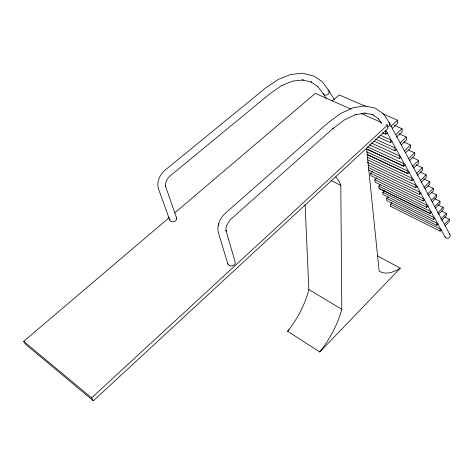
<?xml version="1.0" encoding="UTF-8"?>
<svg xmlns="http://www.w3.org/2000/svg" width="474" height="474" viewBox="0 0 474 474"><rect width="100%" height="100%" fill="white"/><g stroke="black" fill="none" stroke-linecap="round" stroke-linejoin="round"><path stroke-width="0.71" d="M218.247 225.393L217.833 229.096L218.384 232.627L227.947 264.249C229.594 267.585 236.277 265.807 235.163 261.938L225.956 230.417L226.134 231.134L225.944 228.284L226.708 225.286L230.115 219.859L333.388 128.158L332.967 128.531L344.645 119.78L355.838 114.501L355.121 114.755L365.306 113.031M169.781 218.947C169.07 223.455 177.673 222.229 176.618 218.141L165.444 185.938L165.556 186.531C164.982 182.603 166.949 178.615 169.911 176.103L270.381 93.354L282 85.427M218.567 224.084C219.723 219.889 222.14 216.055 225.399 213.176L328.393 122.553L340.64 113.476L353.249 107.711L364.204 105.963M218.147 225.814L218.65 223.758M444.47 224.344L449.37 219.231L444.742 216.968M390.552 206.326L440.097 231.122L441.567 229.588M444.985 226.015L449.388 221.417L449.37 219.231M305.102 204.857L308.847 289.531A60.512 30.745 -57.8 0 1 287.599 331.243L319.79 351.986L400.269 268.189L377.659 255.913M440.808 219.053L446.289 213.377L441.667 211.131M388.224 196.763L386.642 198.31L386.825 200.514L436.874 225.405L438.367 223.852M441.845 220.244L446.312 215.605L446.289 213.377M435.114 217.981L433.603 219.545L433.538 217.276L382.808 192.29L384.331 190.809M438.651 214.337L443.196 209.656L443.16 207.375L437.893 204.839M437.591 213.11L443.16 207.375M431.755 211.949L430.214 213.525L379.076 188.433L378.844 186.104L380.391 184.617M435.345 208.27L439.967 203.547L439.925 201.219L434.599 198.665M434.261 207.002L439.925 201.219M376.907 177.78L374.81 179.776L375.035 182.129L426.766 207.369L428.247 205.846M432.217 201.817L436.678 197.285L436.625 194.903L431.304 192.379M431.15 200.449L436.625 194.903M427.678 194.008L433.248 188.409L427.939 185.909M372.807 171.256L370.674 173.277L370.917 175.676L423.223 201.006L424.23 199.987M428.769 195.418L433.313 190.844L433.248 188.409M287.599 331.243L289.14 329.697M421.072 192.9L419.531 194.441L419.425 191.964L368.363 167.506M425.178 188.8L429.8 184.185L429.722 181.696L423.756 178.905M424.058 187.343L429.722 181.696M420.361 180.517L426.126 174.817L420.088 172.015M368.191 165.029L415.763 187.716L417.327 186.163M420.989 182.537L426.215 177.359L426.126 174.817M367.753 159.886L411.859 180.778L413.375 179.273M417.428 175.291L422.494 170.314L422.393 167.707L416.362 164.934M390.588 206.356L390.416 204.193L391.974 202.659M416.296 173.685L422.393 167.707M409.4 172.103L407.853 173.608L367.113 154.5L407.853 173.608L407.705 170.954L366.846 151.852M413.529 168.08L418.69 163.056L418.572 160.39L412.546 157.641M412.362 166.421L418.572 160.39M408.292 158.926L414.62 152.835L408.594 150.11M366.331 148.818L403.712 166.22L405.288 164.697M409.495 160.639L414.75 155.567L414.62 152.835M369.406 144.771L399.469 158.583L401.004 157.119M405.602 152.717L410.715 147.829L410.573 145.032L403.878 142.034M404.417 150.904L410.573 145.032M373.678 141.009L395.061 150.779L396.625 149.298M401.318 144.86L406.532 139.925L406.372 137.051L399.001 133.792M400.092 142.976L406.372 137.051M392.087 141.139L390.493 142.633L390.28 139.694L380.231 135.173M396.341 137.152L402.189 131.671L402.011 128.727L394.552 125.462M395.612 134.711L402.011 128.727M382.447 132.767L385.806 134.272L387.436 132.767M392.312 128.241L397.733 123.21L397.544 120.189L382.619 113.724M169.218 217.596L23.7 341.339L25.632 344.355L93.366 400.797L387.768 128.62L387.501 125.142L386.156 124.549M390.777 126.445L397.544 120.189M93.366 400.797L91.624 397.84L387.501 125.142M332.144 101.051L339.206 94.924L365.661 106.383M174.859 212.796L315.299 93.366L351.062 109.109M388.064 127.056L389.344 125.877L389.782 123.596L384.106 114.584M282.113 85.397L292.695 81.113L303.176 79.94L302.448 79.982L311.667 82.097L310.944 81.907L317.953 86.677L317.485 86.126L323.387 94.113C325.33 96.963 330.55 93.893 328.926 90.818L322.379 81.854L314.167 76.178L302.845 73.203L290.846 74.412L278.191 79.454L266.009 87.678L164.822 170.362C159.673 174.746 156.432 182.14 158.494 188.83L169.787 220.286M364.494 113.055L373.257 114.773L372.457 114.554M365.016 105.939L375.295 108.131L383.579 113.991M361.188 113.559L381.428 122.47M377.808 136.891L390.493 142.65M375.449 139.089L394.866 147.918L395.061 150.779M371.166 142.881L399.286 155.792L399.469 158.583M367.391 146.739L403.546 163.494L403.712 166.22M366.331 148.842L403.712 166.244M367.368 157.255L411.716 178.171L411.853 180.766M367.285 162.197L415.639 185.18L415.763 187.716M368.612 169.959L419.531 194.464M370.674 173.277L423.128 198.582L423.223 201.006M374.81 179.776L426.671 204.987L426.76 207.357M378.844 186.104L430.137 211.208L430.214 213.525L379.058 188.403M433.597 219.563L383.004 194.541L382.808 192.29M386.642 198.31L436.821 223.183L436.874 225.399M390.416 204.193L440.056 228.948L440.097 231.122M330.965 180.446L340.806 185.399L341.801 309.297A62.201 29.192 -58 0 1 319.79 351.986M308.847 289.531L341.801 309.297M327.872 89.918L328.926 90.818L334.371 99.611M448.979 233.771C452.8 235.898 447.26 240.579 445.181 237.154L385.688 130.202M372.345 114.524L378.827 119.033L378.305 118.441M23.7 341.339L91.624 397.84M388.97 122.339L449.956 234.642M378.679 118.998L381.653 123.489M326.148 98.474L323.126 93.473M176.257 217.554L176.618 218.141M444.926 236.573L445.181 237.154M227.775 263.52L227.947 264.249M366.556 148.084L379.123 270.974A63.036 27.095 -62.5 0 0 400.269 268.189M385.569 131.262L385.806 134.272M335.77 177.021A55.6 28.766 -61.2 0 1 340.806 185.399"/></g></svg>
